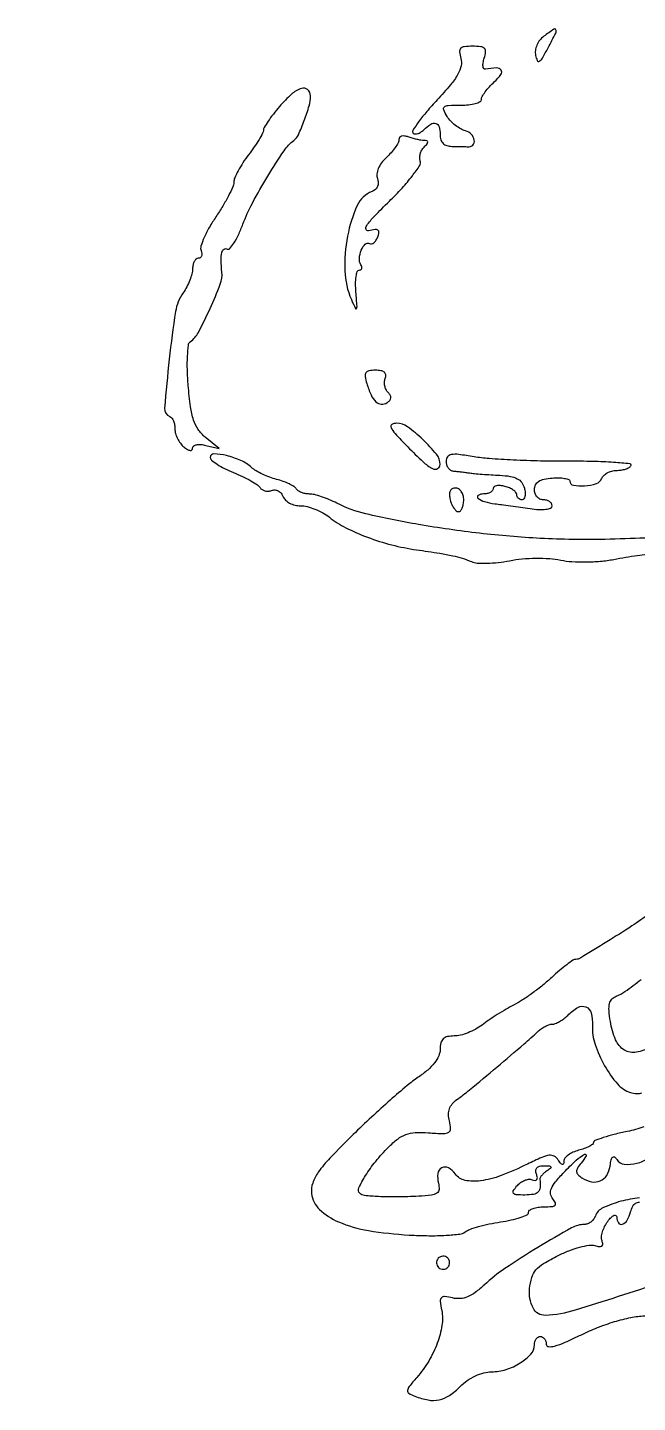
# Model space of a CAD drawing. Extents: x 0 to 4160, y 0 to 3120.
# Drawn here: x 1567 to 1670.5, y 1267.8 to 1501.2 of the extents above; entities that cross this region are included whole.
import ezdxf

# ---------------------------------------------------------------- set-up
doc = ezdxf.new("R2010")
doc.units = 0

msp = doc.modelspace()

# ---------------------------------------------------------------- linework, layer by layer
for points in [[(4159.499279, 606.274193, 0.000001), (4159.667734, 974.478125, 0.000057)], [(757.647081, 3119.740147, 0.000002), (520.492565, 3119.487217, 0.4139)], [(1964.75, 0.149832, 0.000016), (2717.930904, 0.232101, 0.000028), (3351.473438, 0.357111)], [(1678.478933, 1414.89458, -0.010666), (1665.015732, 1414.293314, -0.019367), (1654, 1414.463305, -0.014892), (1643.701574, 1415.329794, -0.014388), (1633.353452, 1416.814417, -0.013716), (1624.410687, 1418.615113, -0.063714), (1619.479377, 1420.43414, 0.020428), (1618.214609, 1421.02925, 0.01916), (1616.878466, 1421.533136, 0.01954), (1615.659579, 1421.887909, 0.060203), (1614.809017, 1421.993839, -0.047673), (1614.121416, 1422.062077, -0.046532), (1613.453324, 1422.259399, -0.05036), (1612.900534, 1422.547763, -0.109375), (1612.568465, 1422.889221, 0.116317), (1612.180977, 1423.276887, 0.027276), (1611.369745, 1423.719535, 0.026665), (1610.356112, 1424.138139, 0.02344), (1609.259448, 1424.467132, -0.028234), (1608.093018, 1424.82927, -0.021955), (1606.869963, 1425.348371, -0.022425), (1605.769891, 1425.935327, -0.048961), (1605, 1426.5, 0.077381), (1603.19593, 1427.672226, 0.045336), (1600.75462, 1428.511562, 0.049657), (1598.623427, 1428.814724, 0.42659), (1598, 1428.216988, 0.222084), (1598.223723, 1427.73814, 0.029111), (1599.150015, 1427.050714, 0.029336), (1600.415337, 1426.323578, 0.020582), (1601.914946, 1425.650709, -0.015184), (1603.459093, 1424.977781, -0.018418), (1604.861143, 1424.251107, -0.017237), (1605.982976, 1423.56411, -0.108744), (1606.446971, 1423.085803, 0.11233), (1606.78393, 1422.743339, 0.081905), (1607.276094, 1422.531572, 0.076272), (1607.844975, 1422.479868, 0.076347), (1608.402983, 1422.601145, -0.115573), (1608.959624, 1422.677479, -0.10045), (1609.524166, 1422.506506, -0.093349), (1610.009925, 1422.113323, -0.084644), (1610.339573, 1421.557471, 0.116235), (1610.745377, 1420.961549, 0.065563), (1611.465648, 1420.457507, 0.059896), (1612.372842, 1420.116037, 0.06016), (1613.333757, 1420, -0.062982), (1614.42932, 1419.861449, -0.03204), (1615.751281, 1419.429732, -0.031229), (1617.077561, 1418.801857, -0.040504), (1618.198294, 1418.058662, 0.048903), (1620.997023, 1416.269545, 0.028276), (1624.657008, 1414.659082, 0.026732), (1628.780306, 1413.36308, 0.027093), (1633, 1412.52127, -0.002864), (1636.952934, 1411.930044, -0.014604), (1639.138494, 1411.524657, -0.024569), (1640.720229, 1411.100941, -0.022788), (1642.293893, 1410.515012, 0.08497), (1643.289009, 1410.279423, 0.021962), (1644.943248, 1410.247963, 0.021698), (1646.860609, 1410.379105, 0.02058), (1648.793893, 1410.676901, -0.026608), (1650.90468, 1410.97605, -0.019123), (1653.283309, 1411.093511, -0.019385), (1655.587818, 1411.029742, -0.034982), (1657.458308, 1410.77308, 0.035718), (1659.362064, 1410.514703, 0.019305), (1661.727667, 1410.455821, 0.018896), (1664.2027, 1410.583411, 0.024332), (1666.458308, 1410.896554, -0.004987), (1668.498538, 1411.260711, -0.005675), (1670.459628, 1411.567749, -0.005179), (1672.129288, 1411.792145, -0.031419)], [(1672.5, 1350.750626, -0.01584), (1669.531487, 1348.669582, -0.006132), (1665.29497, 1345.969124, -0.002031), (1660.850655, 1343.237201, -0.137633), (1660.005266, 1343, 0.150307), (1659.539482, 1342.856742, 0.012033), (1658.480862, 1342.099662, 0.015417), (1657.245069, 1341.109038, 0.011202), (1655.93044, 1339.935021, -0.017569), (1654.449675, 1338.646147, -0.012585), (1652.709995, 1337.307307, -0.012733), (1650.986374, 1336.114688, -0.026521), (1649.574684, 1335.293626, 0.013298), (1648.22375, 1334.55498, 0.008661), (1646.702636, 1333.634317, 0.008712), (1645.248939, 1332.683934, 0.016394), (1644.115141, 1331.858605, -0.041125), (1643.028616, 1331.147044, -0.031168), (1641.736075, 1330.545965, -0.031907), (1640.442928, 1330.132905, -0.061424), (1639.365141, 1330, 0.051007), (1638.223762, 1329.88326, 0.139689), (1637.512069, 1329.511448, 0.145827), (1637.121252, 1328.832294, 0.057443), (1636.993167, 1327.75, -0.103224), (1636.753768, 1326.61992, -0.061781), (1636.047663, 1325.436277, -0.049567), (1634.892679, 1324.221906, -0.028975), (1633.29687, 1323, 0.024972), (1631.400062, 1321.571547, 0.006648), (1628.525927, 1319.107639, 0.006724), (1625.329011, 1316.215182, 0.006884), (1622.236311, 1313.260049, 0.007516), (1618.30739, 1309.283252, 0.037493), (1616.313634, 1306.864413, 0.071222), (1615.373011, 1305.022737, 0.111602), (1615.182608, 1303.261934, 0.176444), (1616.533208, 1300.562185, 0.089053), (1619.75965, 1298.448303, 0.059836), (1624.83238, 1296.974015, 0.026814), (1631.746649, 1296.2125, 0.011198), (1635.09096, 1296.09981, 0.016917), (1638.003754, 1296.165487, 0.014939), (1640.329041, 1296.366545, 0.140121), (1641.246649, 1296.74863, -0.083276), (1642.019783, 1297.177865, -0.016697), (1643.527141, 1297.65616, -0.017218), (1645.339594, 1298.09861, -0.015321), (1647.25, 1298.435128, 0.018183), (1649.070351, 1298.766533, 0.028357), (1650.604687, 1299.196368, 0.027414), (1651.743611, 1299.657427, 0.290623), (1652, 1300.061273, -0.243966), (1652.186867, 1300.421457, -0.067573), (1652.770343, 1300.724249, -0.051976), (1653.617961, 1300.931575, -0.03402), (1654.622445, 1301, 0.017895), (1655.966107, 1301.048105, 0.166997), (1656.491794, 1301.271921, 0.336402), (1656.567385, 1301.668556, 0.058072), (1656.12279, 1302.352047, -0.137746), (1655.754302, 1303.179513, -0.136363), (1655.86842, 1304.08138, -0.073587), (1656.554356, 1305.21582, -0.017999), (1658.009043, 1306.852047, -0.015425), (1660.080772, 1308.890175, -0.063506), (1661.510567, 1309.909911, -0.736185), (1661.757975, 1309.666862, -0.054506), (1660.936747, 1308.423785, 0.031454), (1660.300878, 1307.551375, 0.155729), (1660.147814, 1306.971264, 0.189108), (1660.37219, 1306.475239, 0.050307), (1661.064302, 1305.925038, 0.091729), (1662.701853, 1305.255385, 0.151466), (1664.177209, 1305.396573, 0.158003), (1665.271912, 1306.33649, 0.102094), (1665.840794, 1307.922324, -0.020112), (1666.037318, 1308.995213, -0.146287), (1666.290965, 1309.446662, -0.378871), (1666.601583, 1309.460359, -0.084442), (1666.98346, 1309.026762, 0.232513), (1668.245832, 1308.234767, 0.08685), (1670.390139, 1308.384812, 0.08847), (1672.326734, 1309.248727, 0.248618)], [(1672.758629, 1328.190477, -0.09185), (1670.2855, 1327.232982, -0.187403), (1668.270193, 1327.608682, -0.155595), (1666.783956, 1329.34741, -0.059376), (1665.893374, 1332.445228, -0.020102), (1665.663132, 1334.336751, -0.077409), (1665.749925, 1335.514172, -0.132313), (1666.151942, 1336.265725, -0.118011), (1666.893374, 1336.753157, 0.069895), (1668.360797, 1337.528718, 0.009695), (1671.119642, 1339.604987, 0.009886)], [(1671.574611, 1314.555399, -0.0299), (1668.75, 1313.791483, 0.010806), (1666.545901, 1313.284791, 0.017232), (1664.689063, 1312.746757, 0.011405), (1663.221203, 1312.22867, 0.311716), (1663, 1311.908332, -0.237023), (1662.845963, 1311.601645, -0.038621), (1662.265625, 1311.235632, -0.035485), (1661.457621, 1310.880083, -0.024428), (1660.5, 1310.589356, 0.043445), (1659.542245, 1310.258365, 0.054239), (1658.729877, 1309.784621, 0.064259), (1658.170592, 1309.248064, 0.16789), (1657.984687, 1308.730948, -0.060459), (1657.923417, 1308.273719, -0.405841), (1657.745784, 1308.165847, -0.176138), (1657.472742, 1308.342406, -0.020998), (1657.055876, 1308.943831, 0.127502), (1656.374491, 1309.582501, 0.158914), (1655.525983, 1309.740611, 0.070952), (1654.23198, 1309.378815, 0.011074), (1651.821189, 1308.254316, -0.02381), (1647.342382, 1306.302473, -0.056471), (1643.82477, 1305.402236, -0.086266), (1641.234517, 1305.491328, -0.185313), (1639.581345, 1306.557867, 0.107775), (1638.408678, 1307.596172, 0.257322), (1637.283224, 1307.603222, 0.238444), (1636.61329, 1306.634822, 0.098524), (1636.710511, 1304.999004, -0.079501), (1636.814196, 1303.934667, -0.236149), (1636.456872, 1303.31827, -0.117766), (1635.514319, 1302.977212, -0.015289), (1633.366631, 1302.800359, -0.009119), (1629.620155, 1302.675374, -0.016447), (1626.548949, 1302.729986, -0.014176), (1624.173189, 1302.918111, -0.171149), (1623.358773, 1303.307894, -0.316214), (1623.202794, 1304.201185, -0.029141), (1624.337032, 1306.287663, -0.031145), (1626.063846, 1308.714365, -0.024693), (1628.210832, 1311.112933, -0.034118), (1629.794682, 1312.510791, -0.077709), (1631.190964, 1313.273193, -0.074586), (1632.789424, 1313.590207, -0.029508), (1635.035357, 1313.563008, 0.010274), (1637.559284, 1313.435287, 0.137745), (1638.450376, 1313.656899, 0.284349), (1638.771814, 1314.246402, 0.047795), (1638.570426, 1315.575424, -0.05812), (1638.426115, 1316.681012, -0.087543), (1638.581492, 1317.637998, -0.089904), (1639.050062, 1318.466098, -0.064557), (1639.8313, 1319.190425, 0.018159), (1641.988829, 1320.84766, 0.002137), (1646.639448, 1324.729854, 0.002366), (1651.241741, 1328.642581, 0.014319), (1653.559228, 1330.75, -0.038901), (1654.140204, 1331.228361, -0.034454), (1654.811595, 1331.632812, -0.036085), (1655.469698, 1331.911961, -0.082444), (1656, 1332, 0.094364), (1656.542978, 1332.103396, 0.034987), (1657.247768, 1332.440625, 0.033153), (1657.984534, 1332.92598, 0.034165), (1658.642857, 1333.5, -0.065114), (1660.383656, 1334.838127, -0.234379), (1661.741205, 1334.926304, -0.239182), (1662.613555, 1333.902448, -0.067254), (1662.833477, 1331.75, 0.089064), (1663.29959, 1328.561834, 0.04855), (1664.916738, 1324.939183, 0.048898), (1667.097139, 1321.849847, 0.138666), (1669.278504, 1320.411606, 0.06482), (1670.352454, 1320.21854, 0.109842), (1671.248869, 1320.372778, 0.100813)], [(1670.847165, 1302.508973, 0.042781), (1667.672201, 1301.931287, 0.043248), (1664.612491, 1300.807698, 0.19388), (1663.337732, 1299.437733, -0.073461), (1663.028075, 1298.888102, -0.06419), (1662.559943, 1298.422334, -0.066866), (1662.011044, 1298.10723, -0.097204), (1661.464682, 1298, 0.128562), (1659.310464, 1297.436791, 0.008072), (1653.59045, 1294.10386, 0.012595), (1648.003723, 1290.531454, 0.038925), (1644.5, 1287.744648, -0.027657), (1642.961851, 1286.463657, -0.062033), (1641.641605, 1285.716085, -0.079414), (1640.40136, 1285.421997, -0.078099), (1639.123722, 1285.526427, 0.027785), (1637.766375, 1285.776062, 0.249108), (1637.218619, 1285.568664, 0.210358), (1637.028627, 1284.967059, 0.020031), (1637.262562, 1283.406826, -0.086557), (1637.303905, 1280.855021, -0.049934), (1636.52308, 1277.875108, -0.046005), (1635.054775, 1274.819894, -0.043894), (1633.032465, 1272.032658, 0.010132), (1631.741063, 1270.484249, 0.143191), (1631.469044, 1269.823299, 0.28917), (1631.70262, 1269.348281, 0.043794), (1632.694205, 1268.852943, 0.049842), (1634.959144, 1268.211084, 0.097023), (1636.8304, 1268.242698, 0.096023), (1638.564114, 1268.979366, 0.048074), (1640.409091, 1270.5, -0.044414), (1641.614325, 1271.508229, -0.042218), (1642.998586, 1272.307201, -0.044248), (1644.419538, 1272.826932, -0.065646), (1645.732039, 1273, 0.07724), (1648.187952, 1273.381666, 0.062998), (1650.604218, 1274.502054, 0.06933), (1652.408034, 1276.016596, 0.185565), (1653, 1277.556704, -0.067526), (1653.074848, 1278.108393, -0.084255), (1653.29375, 1278.576032, -0.099624), (1653.618659, 1278.888754, -0.142884), (1654, 1279, -0.131988), (1654.381348, 1278.897548, -0.100586), (1654.70625, 1278.609459, -0.087982), (1654.924816, 1278.17851, -0.073597), (1655, 1277.670498, 0.393349), (1655.37818, 1277.264159, 0.084693), (1656.427004, 1277.366456, 0.038274), (1658.219945, 1278.006178, 0.010232), (1660.962853, 1279.296461, -0.02187), (1663.709008, 1280.511062, -0.020694), (1666.601357, 1281.505996, -0.021689), (1669.366477, 1282.201911, -0.037686), (1671.712853, 1282.503536, 0.003114)], [(1674.5, 1288.116361, -0.003857), (1659.886664, 1283.447878, -0.064276), (1654.876712, 1282.571733, -0.299499), (1652.769072, 1283.827219, -0.13762), (1652.177158, 1287.116628, -0.049403), (1652.545897, 1288.991402, -0.104671), (1653.254154, 1290.283204, -0.07969), (1654.55985, 1291.386674, -0.020234), (1657, 1292.726549, -0.023042), (1658.850704, 1293.543295, -0.026274), (1660.690339, 1294.146806, -0.026798), (1662.284793, 1294.488116, -0.115985), (1663.243708, 1294.417372, 0.038555), (1664.00403, 1294.241345, 0.1834), (1664.432714, 1294.333762, 0.270145), (1664.59322, 1294.651308, 0.07683), (1664.471642, 1295.213303, -0.114243), (1664.379906, 1295.869465, -0.049361), (1664.545142, 1296.741634, -0.045355), (1664.914191, 1297.675017, -0.045066), (1665.446131, 1298.528694, -0.028795), (1666.027581, 1299.212205, -0.091702), (1666.511591, 1299.561737, -0.270946), (1666.815945, 1299.535302, -0.236659), (1666.968197, 1299.25, 0.140738), (1667.274898, 1298.27606, 0.349122), (1667.940424, 1298.059717, 0.173665), (1668.754312, 1298.747184, 0.067534), (1669.323714, 1300.129881, -0.049559), (1669.683769, 1301.101705, -0.143497), (1670.162027, 1301.626644, -0.161492), (1670.808948, 1301.775818, -0.067668)]]:
    msp.add_lwpolyline(points, format="xyb")
for points in [[(1654.582389, 1499.683903, 0.071064), (1653.912986, 1499.030555, 0.062903), (1653.420171, 1498.189462, 0.064993), (1653.16455, 1497.281959, 0.08853), (1653.191562, 1496.433903, 0.057483), (1653.482228, 1495.566328, 0.448138), (1653.843958, 1495.458356, 0.124557), (1654.342236, 1495.971792, 0.008633), (1655.325983, 1497.75, 0.004416), (1656.618182, 1500.236828, 0.21248), (1656.646566, 1500.785846, 0.482218), (1656.304213, 1500.893656, 0.009452)], [(1640.517596, 1495.94456, -0.132065), (1640.573978, 1494.684666, -0.075363), (1640.021678, 1493.253625, -0.045262), (1638.755092, 1491.438461, -0.013082), (1636.483727, 1488.879149, 0.01195), (1634.73164, 1486.913923, 0.019579), (1633.355585, 1485.159343, 0.014341), (1632.366088, 1483.704396, 0.352038), (1632.41541, 1483.251256, 0.184324), (1632.74132, 1483.105385, 0.090356), (1633.199423, 1483.162452, 0.070221), (1633.718239, 1483.409477, 0.050246), (1634.216667, 1483.816667, -0.050325), (1635.396683, 1484.780372, -0.22091), (1636.263488, 1484.910874, -0.26127), (1636.82279, 1484.338993, -0.065886), (1637, 1483, 0.072254), (1637.126841, 1482.126841, 0.124864), (1637.5, 1481.5, 0.124864), (1638.126841, 1481.126841, 0.072254), (1639, 1481, -0.003363), (1639.818868, 1480.994493, -0.003516), (1640.625469, 1480.977969, -0.003377), (1641.32196, 1480.954091, -0.015516), (1641.725, 1480.925, 0.229944), (1642.54075, 1481.221801, 0.23508), (1642.801604, 1482.041657, 0.153976), (1642.306478, 1483.042801, 0.138419), (1641.305801, 1483.630282, -0.064586), (1640.488248, 1483.961355, -0.03744), (1639.605337, 1484.550735, -0.036786), (1638.794575, 1485.286573, -0.050547), (1638.191971, 1486.064214, -0.036737), (1637.599402, 1487.1892, -0.332067), (1637.718505, 1487.698206, -0.165894), (1638.380083, 1487.955513, -0.010534), (1640.491526, 1488, 0.025892), (1641.835958, 1488.069666, 0.040978), (1642.969386, 1488.282307, 0.049562), (1643.771118, 1488.589959, 0.283592), (1644, 1488.961045, -0.13221), (1644.133855, 1489.458419, -0.026125), (1644.64289, 1490.238726, -0.02602), (1645.350714, 1491.109937, -0.021616), (1646.188561, 1491.961045, 0.041051), (1647.327082, 1493.21115, 0.329746), (1647.341448, 1493.943115, 0.256507), (1646.588801, 1494.307796, 0.030309), (1644.674639, 1494.093301, -0.299024), (1644.414726, 1494.205937, -0.121593), (1644.280536, 1494.586804, -0.067545), (1644.30424, 1495.208099, -0.033591), (1644.492027, 1495.97488, 0.048998), (1644.718239, 1497.039255, 0.225893), (1644.517883, 1497.618834, 0.172682), (1643.889296, 1497.923752, 0.02742), (1642.5, 1498, 0.027292), (1641.103004, 1497.92369, 0.175351), (1640.477942, 1497.61687, 0.225494), (1640.281723, 1497.032098, 0.04691)], [(1609.75, 1487.7743, 0.012155), (1608.696774, 1486.484699, 0.016191), (1607.807812, 1485.260729, 0.013451), (1607.137236, 1484.211945, 0.136329), (1607, 1483.717974, -0.124054), (1606.874348, 1483.219324, -0.012684), (1606.265625, 1482.153845, -0.015217), (1605.457438, 1480.906336, -0.01158), (1604.5, 1479.588887, 0.018523), (1603.541648, 1478.230929, 0.021045), (1602.72903, 1476.861136, 0.020787), (1602.141991, 1475.651385, 0.099645), (1601.981803, 1474.905609, -0.101855), (1601.807341, 1474.110342, -0.014733), (1601.083841, 1472.60655, -0.016187), (1600.105494, 1470.858577, -0.013216), (1598.950464, 1469.052858, 0.019776), (1597.833173, 1467.254602, 0.026092), (1596.969295, 1465.529349, 0.02532), (1596.416056, 1464.065874, 0.170937), (1596.437277, 1463.302858, -0.065569), (1596.556858, 1462.804411, -0.112929), (1596.505838, 1462.382714, -0.152077), (1596.296151, 1462.105245, -0.156716), (1595.968615, 1462, 0.177761), (1595.598957, 1461.86429, 0.0923), (1595.284531, 1461.477861, 0.072383), (1595.071642, 1460.902575, 0.052527), (1595, 1460.222506, -0.066161), (1594.887949, 1459.379404, -0.027928), (1594.527807, 1458.293001, -0.027032), (1594.00783, 1457.159196, -0.031753), (1593.392534, 1456.150033, 0.114245), (1592.101249, 1452.949732, 0.012035), (1591.033283, 1444.902372, 0.00726), (1590.250297, 1436.539221, 0.33346), (1591.120214, 1435.166667, -0.1453), (1591.457548, 1434.909825, -0.059912), (1591.741563, 1434.404197, -0.052404), (1591.934867, 1433.750208, -0.045702), (1592, 1433.039111, 0.07017), (1592.109743, 1432.260982, 0.044596), (1592.440625, 1431.406256, 0.044039), (1592.925883, 1430.60854, 0.060962), (1593.5, 1430, 0.033741), (1594.10875, 1429.560548, 0.104062), (1594.583004, 1429.387197, 0.234667), (1594.874221, 1429.483036, 0.200595), (1595, 1429.783936, -0.239721), (1595.176935, 1430.131771, -0.106592), (1595.660367, 1430.346089, -0.070974), (1596.38722, 1430.392086, -0.041506), (1597.25, 1430.251543), (1599.5, 1429.690326), (1597.151807, 1431.633884, -0.068347), (1595.940745, 1432.952464, -0.071905), (1595.154945, 1434.527097, -0.047036), (1594.640839, 1436.770099, -0.012804), (1594.256762, 1440.390062, -0.012888), (1594.112267, 1443.04732, -0.018798), (1594.133467, 1445.392018, -0.014593), (1594.277238, 1447.284683, -0.212795), (1594.604955, 1447.85134, 0.114709), (1595.979925, 1449.434133, 0.015015), (1597.960373, 1453.463748, 0.014811), (1599.697663, 1457.605621, 0.118761), (1599.966124, 1459.641267, -0.018243), (1599.825248, 1461.685412, -0.064689), (1599.952107, 1462.990879, -0.180229), (1600.325807, 1463.557923, -0.305244), (1600.87185, 1463.579201, 0.369333), (1601.315502, 1463.648074, 0.03627), (1602.010518, 1464.588033, 0.032287), (1602.77861, 1465.995253, 0.018779), (1603.523866, 1467.770184, -0.032572), (1605.155973, 1471.375503, -0.014011), (1607.772325, 1475.963839, -0.011406), (1610.514629, 1480.251042, -0.082937), (1612.187439, 1482.020352, 0.125485), (1612.95006, 1482.976641, 0.016679), (1613.941213, 1485.386634, 0.019582), (1614.765881, 1487.894735, 0.069739), (1615, 1489.5651, 0.216424), (1614.516199, 1490.630462, 0.26789), (1613.464683, 1490.837884, 0.101008), (1611.781597, 1489.851595, 0.032573)], [(1630, 1482.145944, -0.123704), (1629.864494, 1481.606624, -0.029213), (1629.374762, 1480.809147, -0.028322), (1628.686261, 1479.932501, -0.0246), (1627.871529, 1479.094938, 0.044937), (1627.053687, 1478.182825, 0.060085), (1626.50073, 1477.219567, 0.070964), (1626.256862, 1476.300631, 0.121624), (1626.35467, 1475.518128, -0.08444), (1626.491462, 1474.836053, -0.106594), (1626.374664, 1474.204737, -0.109566), (1626.012235, 1473.69012, -0.093406), (1625.446156, 1473.340965, 0.198127), (1622.923751, 1470.955063, 0.058232), (1621.287481, 1465.769989, 0.056249), (1620.831173, 1459.853296, 0.094014), (1621.931187, 1455, 0.005858), (1622.618188, 1453.470169, 0.596196), (1622.804683, 1453.458636, 0.159013), (1622.898229, 1453.837713, 0.002168), (1622.710224, 1456.25, -0.021458), (1622.653839, 1457.687499, -0.035469), (1622.74436, 1458.898438, -0.04081), (1622.945905, 1459.77061, -0.326437), (1623.259818, 1460, 0.12771), (1623.540894, 1460.072983, 0.18926), (1623.700769, 1460.267241, 0.146824), (1623.707526, 1460.561648, 0.07136), (1623.555773, 1460.909758, -0.158837), (1623.292879, 1461.99091, -0.076636), (1623.620661, 1463.394089, -0.097723), (1624.283452, 1464.411741, -0.351561), (1625, 1464.5, 0.19647), (1625.349745, 1464.441556, 0.113367), (1625.740263, 1464.629328, 0.081317), (1626.114801, 1465.044025, 0.051514), (1626.410077, 1465.626262, 0.052462), (1626.620251, 1466.411331, 0.292896), (1626.453454, 1466.791865, 0.188849), (1625.94883, 1466.901819, 0.024258), (1624.84453, 1466.669595, -0.418277), (1624.428195, 1466.917208, -0.217388), (1624.551524, 1467.571913, -0.038315), (1625.830739, 1469.119012, -0.007467), (1628.383667, 1471.687167, 0.014255), (1630.542521, 1473.918675, 0.021272), (1632.286693, 1475.998674, 0.017295), (1633.549253, 1477.764649, 0.242731), (1633.632144, 1478.516235, -0.095857), (1633.533399, 1479.073817, -0.062864), (1633.625617, 1479.721569, -0.060211), (1633.88467, 1480.356738, -0.069579), (1634.278145, 1480.878145, 0.022376), (1634.780699, 1481.427811, 0.174918), (1634.89756, 1481.748371, 0.341969), (1634.750379, 1481.939682, 0.064096), (1634.281787, 1482, -0.038908), (1633.742265, 1482.042047, -0.016397), (1633.0274, 1482.178303, -0.016106), (1632.26933, 1482.374572, -0.020216), (1631.581787, 1482.606989, 0.058797), (1630.976254, 1482.760929, 0.10415), (1630.46465, 1482.72194, 0.149284), (1630.128816, 1482.501915, 0.175371)], [(1624.545007, 1440.75, 0.032397), (1625.274894, 1438.800115, 0.098571), (1626.092447, 1437.653614, 0.172543), (1627.002445, 1437.254728, 0.157526), (1628, 1437.5, 0.073363), (1628.453644, 1437.882129, 0.158637), (1628.633313, 1438.295918, 0.153735), (1628.53746, 1438.74543, 0.067659), (1628.165277, 1439.234723, -0.084461), (1627.818846, 1439.723203, -0.062547), (1627.608028, 1440.35215, -0.062025), (1627.558138, 1441.019686, -0.079445), (1627.685134, 1441.621855, 0.11735), (1627.764241, 1442.214149, 0.195625), (1627.532067, 1442.652351, 0.130987), (1626.961784, 1442.918538, 0.044082), (1626.039601, 1443, 0.042298), (1624.928396, 1442.905827, 0.206713), (1624.411367, 1442.569463, 0.187789), (1624.273392, 1441.937889, 0.034322)], [(1631.5, 1430, 0.011894), (1634.104119, 1427.457056, 0.062981), (1635.718915, 1426.294633, 0.254595), (1636.576229, 1426.29503, 0.274535), (1637, 1427.008658, 0.172389), (1636.388352, 1428.729973, 0.03221), (1634.076153, 1431.225715, 0.032706), (1631.451399, 1433.4087, 0.1584), (1629.631754, 1434, 0.131742), (1628.822207, 1433.78293, 0.388956), (1628.663909, 1433.280023, 0.077603), (1629.345101, 1432.266696, 0.006688)], [(1638, 1427.561273, 0.077421), (1638.094165, 1426.956786, 0.083738), (1638.367188, 1426.427399, 0.091753), (1638.77296, 1426.053483, 0.119751), (1639.25, 1425.893701, -0.005686), (1639.835898, 1425.837158, -0.002868), (1640.573437, 1425.753223, -0.002848), (1641.334593, 1425.657775, -0.004229), (1642, 1425.564751, 0.014104), (1642.809908, 1425.46779, 0.0036), (1644.126677, 1425.357258, 0.003666), (1645.632313, 1425.252882, 0.00371), (1647.133369, 1425.17105, -0.028228), (1648.907076, 1424.986841, -0.080532), (1650.081221, 1424.596903, -0.113838), (1650.834822, 1423.951698, -0.095352), (1651.289749, 1423, -0.040966), (1651.424365, 1422.233678, -0.070464), (1651.392877, 1421.5875, -0.106581), (1651.210205, 1421.157535, -0.24384), (1650.90638, 1421, -0.096441), (1650.560436, 1421.067353, -0.097297), (1650.266249, 1421.25949, -0.098532), (1650.06928, 1421.546275, -0.101697), (1650, 1421.883369, 0.181596), (1649.858742, 1422.259476, 0.059916), (1649.4125, 1422.660882, 0.050447), (1648.765484, 1423.024544, 0.038887), (1648, 1423.289749, 0.040966), (1647.233678, 1423.424365, 0.070464), (1646.5875, 1423.392877, 0.106581), (1646.157535, 1423.210205, 0.24384), (1646, 1422.90638, -0.178072), (1645.872771, 1422.560469, -0.092211), (1645.510417, 1422.266249, -0.07228), (1644.971004, 1422.067033, -0.052416), (1644.333333, 1422, 0.133486), (1643.459263, 1421.762413, 0.514994), (1643.417691, 1421.295746, 0.106934), (1644.525547, 1420.697061, 0.039348), (1646.27577, 1420.335474, -0.002048), (1647.38637, 1420.191215, -0.00076), (1648.948195, 1419.979423, -0.000753), (1650.651264, 1419.743231, -0.000908), (1652.25, 1419.516093, 0.022054), (1653.764219, 1419.365932, 0.045024), (1654.956806, 1419.407982, 0.065539), (1655.749489, 1419.615565, 0.3049), (1656, 1419.988182, 0.146563), (1655.884413, 1420.374038, 0.099135), (1655.559375, 1420.702779, 0.082987), (1655.073428, 1420.924376, 0.065656), (1654.5, 1421, -0.11596), (1653.927996, 1421.134467, -0.1006), (1653.441209, 1421.514062, -0.093345), (1653.114826, 1422.081701, -0.084401), (1653.001987, 1422.75, -0.115898), (1653.191075, 1423.550706, -0.133147), (1653.712096, 1424.135955, -0.092502), (1654.626254, 1424.516193, -0.034976), (1656.001987, 1424.709743, -0.022247), (1657.15121, 1424.738894, -0.036539), (1658.119541, 1424.649387, -0.042591), (1658.814423, 1424.471697, -0.318763), (1659.000706, 1424.209743, 0.361682), (1659.603339, 1423.48709, 0.063972), (1661.503212, 1423.38467, 0.057974), (1663.511599, 1423.770361, 0.22857), (1664.40377, 1424.609824, -0.108603), (1664.754244, 1425.141549, -0.06639), (1665.359909, 1425.591636, -0.061748), (1666.115685, 1425.896277, -0.065047), (1666.909598, 1426, 0.037339), (1667.700903, 1426.059176, 0.041212), (1668.448091, 1426.235436, 0.045235), (1669.050451, 1426.493275, 0.131339), (1669.377311, 1426.801485, 0.555294), (1669.219341, 1427.120151, 0.006685), (1666.441165, 1427.352411, 0.011951), (1662.942134, 1427.513961, 0.00671), (1658.686328, 1427.551485, -0.006607), (1654.055232, 1427.591362, -0.006454), (1649.390671, 1427.753435, -0.006379), (1645.299936, 1428.000806, -0.024006), (1642.75, 1428.311273, 0.010146), (1640.154747, 1428.700508, 0.071416), (1638.880692, 1428.682655, 0.193942), (1638.249608, 1428.304597, 0.163416)], [(1638.710251, 1421, 0.038887), (1638.975456, 1420.234516, 0.050447), (1639.339118, 1419.5875, 0.059916), (1639.740524, 1419.141258, 0.181596), (1640.116631, 1419, 0.2107), (1640.454424, 1419.148959, 0.081235), (1640.74051, 1419.5875, 0.061847), (1640.935204, 1420.234305, 0.042236), (1641, 1421, 0.068582), (1640.894652, 1421.764437, 0.084945), (1640.586876, 1422.4125, 0.099857), (1640.129927, 1422.845833, 0.140877), (1639.59362, 1423, 0.121219), (1639.031896, 1422.861786, 0.169691), (1638.681695, 1422.487449, 0.120594), (1638.570873, 1421.863891, 0.047946)], [(1655.16459, 1307.122884, 0.034398), (1654.659762, 1306.751916, 0.042153), (1654.246546, 1306.33758, 0.047336), (1653.972531, 1305.941478, 0.162309), (1653.91459, 1305.638197, -0.047196), (1653.967181, 1304.280551, -0.179452), (1653.633988, 1303.515468, -0.164486), (1652.859765, 1303.11349, -0.038228), (1651.377555, 1303, -0.014984), (1649.9191, 1303.043716, -0.201838), (1649.450111, 1303.275058, -0.329981), (1649.418208, 1303.689874, -0.033017), (1650.037769, 1304.545509, -0.060631), (1650.624293, 1305.099585, -0.062049), (1651.322249, 1305.491741, -0.068551), (1652.021146, 1305.671002, -0.120731), (1652.609286, 1305.596437, 0.073533), (1653.113509, 1305.483891, 0.252373), (1653.409502, 1305.616648, 0.20614), (1653.498595, 1305.968243, 0.052046), (1653.342084, 1306.550928, -0.091165), (1653.226149, 1307.171878, -0.18704), (1653.401045, 1307.626767, -0.154113), (1653.872713, 1307.901931, -0.057699), (1654.643011, 1307.984687, -0.016117), (1655.54671, 1307.948088, -0.243085), (1655.806647, 1307.788852, -0.377272), (1655.763718, 1307.549234, -0.026767)], [(1636.552786, 1292.08541, 0.099038), (1636.401684, 1291.679226, 0.097945), (1636.417584, 1291.244476, 0.097945), (1636.597789, 1290.848514, 0.099038), (1636.91459, 1290.552786, 0.099038), (1637.320774, 1290.401684, 0.097945), (1637.755524, 1290.417584, 0.097945), (1638.151486, 1290.597789, 0.099038), (1638.447214, 1290.91459, 0.099038), (1638.598316, 1291.320774, 0.097945), (1638.582416, 1291.755524, 0.097945), (1638.402211, 1292.151486, 0.099038), (1638.08541, 1292.447214, 0.099038), (1637.679226, 1292.598316, 0.097945), (1637.244476, 1292.582416, 0.097945), (1636.848514, 1292.402211, 0.099038)]]:
    msp.add_lwpolyline(points, format="xyb", close=True)

doc.saveas('drawing.dxf')
